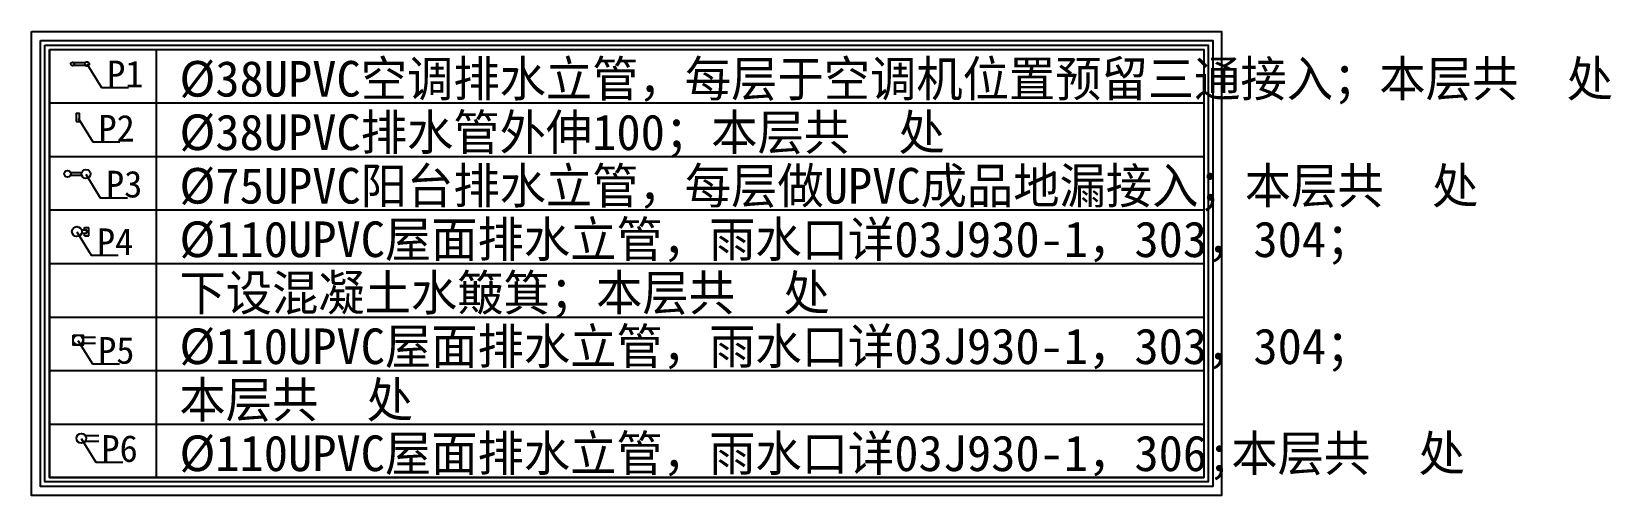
# Model space of a CAD drawing. Header units: metres. Extents: x 6111 to 23853, y 5067 to 10267.
import ezdxf

# ---------------------------------------------------------------- set-up
doc = ezdxf.new("R2010")
doc.units = ezdxf.units.M
doc.layers.add('PUB_TEXT', color=75, linetype='Continuous')

msp = doc.modelspace()

# ---------------------------------------------------------------- linework, layer by layer
for p, q in [((6310.9, 10067.02), (19275.95, 10067.02)), ((6310.9, 10067.02), (6310.9, 5267.02)), ((7510.9, 10067.02), (7510.9, 5267.02)), ((19275.95, 10067.02), (19275.95, 5267.02)), ((6581.65, 9919.4), (6713.98, 9919.4)), ((6581.65, 9889.4), (6713.98, 9889.4)), ((6732.67, 9904.22), (6895.14, 9640.65)), ((6895.14, 9640.65), (7199.07, 9640.65)), ((6310.9, 9467.02), (19275.95, 9467.02)), ((6634.82, 9295.37), (6797.28, 9031.8)), ((6797.28, 9031.8), (7101.21, 9031.8)), ((6310.9, 8867.02), (19275.95, 8867.02)), ((6548.69, 8686.81), (6674.12, 8686.81)), ((6548.69, 8656.81), (6674.12, 8656.81)), ((6719.74, 8668.73), (6882.2, 8405.15)), ((6882.2, 8405.15), (7186.13, 8405.15)), ((6310.9, 8267.02), (19275.95, 8267.02)), ((6617.42, 8022.31), (6779.88, 7758.74)), ((6670.74, 8043.39), (6730.51, 8043.39)), ((6670.74, 8007.39), (6730.51, 8007.39)), ((6706.35, 8071.68), (6754.68, 8071.68)), ((6706.35, 8043.39), (6706.35, 8071.68)), ((6706.35, 7979.11), (6706.35, 8007.39)), ((6730.51, 8007.39), (6730.51, 8043.39)), ((6754.68, 7979.11), (6754.68, 8071.68)), ((6706.35, 7979.11), (6754.68, 7979.11)), ((6310.9, 7667.02), (19275.95, 7667.02)), ((6779.88, 7758.74), (7083.81, 7758.74)), ((6310.9, 7067.02), (19275.95, 7067.02)), ((6631.15, 6804.64), (6793.62, 6541.07)), ((6677.23, 6840.73), (6828.89, 6840.73)), ((6677.23, 6774.73), (6828.89, 6774.73)), ((6310.9, 6467.02), (19275.95, 6467.02)), ((6793.62, 6541.07), (7097.55, 6541.07)), ((6310.9, 5867.02), (19275.95, 5867.02)), ((6668.21, 5703.71), (6830.68, 5440.14)), ((6714.29, 5739.8), (6865.94, 5739.8)), ((6714.29, 5673.8), (6865.94, 5673.8)), ((6830.68, 5440.14), (7134.61, 5440.14)), ((6310.9, 5267.02), (19275.95, 5267.02))]:
    msp.add_line(p, q)
for points in [[(6110.9, 10267.02), (19475.95, 10267.02), (19475.95, 5067.02), (6110.9, 5067.02)], [(6210.9, 10167.02), (19375.95, 10167.02), (19375.95, 5167.02), (6210.9, 5167.02)], [(6260.9, 10117.02), (19325.95, 10117.02), (19325.95, 5217.02), (6260.9, 5217.02)], [(6310.9, 10067.02), (19275.95, 10067.02), (19275.95, 5267.02), (6310.9, 5267.02)], [(6610.29, 9258.86), (6648.29, 9258.86), (6648.29, 9348.86), (6610.29, 9348.86)], [(6578.23, 6862.73), (6688.23, 6862.73), (6688.23, 6752.73), (6578.23, 6752.73)]]:
    msp.add_lwpolyline(points, close=True)
for centre, radius in [((6569.98, 9904.4), 19), ((6733.98, 9904.4), 25), ((6514.32, 8671.81), 37.5), ((6721.82, 8671.81), 50), ((6619.49, 8025.39), 55), ((6633.23, 6807.73), 55), ((6670.29, 5706.8), 55)]:
    msp.add_circle(centre, radius)

# ---------------------------------------------------------------- texts
at = {"layer": 'PUB_TEXT'}
for s, height, p in [('P1', 300, (6959.38, 9642.54)), ('%%C38UPVC空调排水立管，每层于空调机位置预留三通接入；本层共  处', 400, (7770.66, 9538.85)), ('P2', 300, (6861.52, 9033.69)), ('%%C38UPVC排水管外伸100；本层共  处', 400, (7770.66, 8938.85)), ('P3', 300, (6946.44, 8407.04)), ('%%C75UPVC阳台排水立管，每层做UPVC成品地漏接入；本层共  处', 400, (7770.66, 8338.85)), ('%%C110UPVC屋面排水立管，雨水口详03J930-1，303，304；', 400, (7770.66, 7738.85)), ('P4', 300, (6844.12, 7760.63)), ('下设混凝土水簸箕；本层共  处', 400, (7770.66, 7138.85)), ('%%C110UPVC屋面排水立管，雨水口详03J930-1，303，304；', 400, (7770.66, 6538.85)), ('P5', 300, (6857.86, 6542.96)), ('本层共  处', 400, (7770.66, 5938.85)), ('P6', 300, (6894.92, 5442.03)), ('%%C110UPVC屋面排水立管，雨水口详03J930-1，306;本层共  处', 400, (7770.66, 5338.85))]:
    msp.add_text(s, height=height, dxfattribs=at).set_placement(p)

doc.saveas('drawing.dxf')
